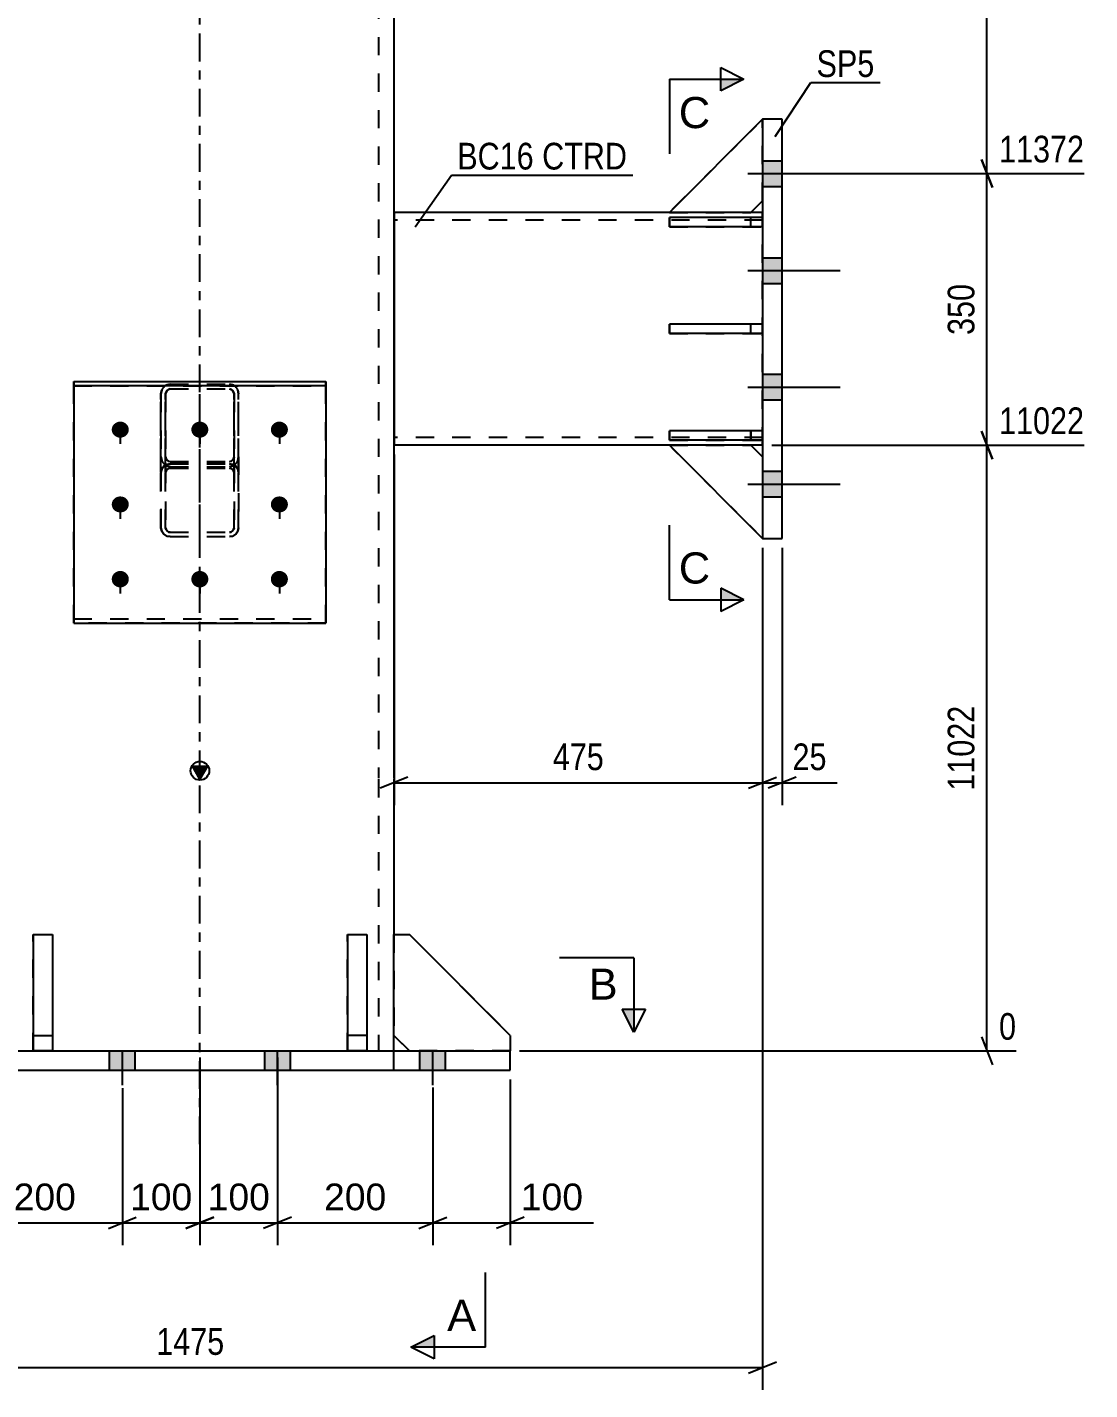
# Model space of a CAD drawing. Header units: millimetres. Extents: x -130 to 464, y -182 to 238.
# Drawn here: x -18.5 to 95.5, y -36.4 to 109.9 of the extents above; entities that cross this region are included whole.
import ezdxf

# ---------------------------------------------------------------- set-up
doc = ezdxf.new("R2010")
doc.units = ezdxf.units.MM
doc.linetypes.add('DXK_LINE_DOT2', pattern=[3.9198, 1.9599, -1.9599])
doc.linetypes.add('DXK_LINE_DOT3', pattern=[5.9187, 2.979, -0.9799, 0.9799, -0.9799])
doc.styles.add('Arial', font='ARIAL.TTF', dxfattribs={"height": 0.2})
doc.styles.add('Arial Narrow', font='ARIALN.TTF', dxfattribs={"height": 0.2})

# ---------------------------------------------------------------- blocks, each defined once
blk = doc.blocks.new('Bolt-284928763-1232 - 1225')
at = {"linetype": 'Continuous'}
for points in [[(60.42, 95.55), (60.42, 92.8), (62.51, 92.8), (62.51, 95.55)], [(60.42, 95.55), (60.42, 92.8), (62.51, 92.8), (62.51, 95.55)], [(60.42, 95.55), (60.42, 92.8), (62.51, 92.8), (62.51, 95.55)], [(60.42, 85.13), (60.42, 82.38), (62.51, 82.38), (62.51, 85.13)], [(60.42, 85.13), (60.42, 82.38), (62.51, 82.38), (62.51, 85.13)], [(60.42, 72.63), (60.42, 69.88), (62.51, 69.88), (62.51, 72.63)], [(60.42, 72.63), (60.42, 69.88), (62.51, 69.88), (62.51, 72.63)], [(60.42, 62.22), (60.42, 59.47), (62.51, 59.47), (62.51, 62.22)], [(60.42, 62.22), (60.42, 59.47), (62.51, 59.47), (62.51, 62.22)], [(60.42, 62.22), (60.42, 59.47), (62.51, 59.47), (62.51, 62.22)]]:
    blk.add_hatch(color=1, dxfattribs=at).paths.add_polyline_path(points)
at = {"color": 1, "linetype": 'Continuous'}
for p, q in [((60.42, 95.55), (62.51, 95.55)), ((60.42, 95.55), (62.51, 95.55)), ((60.42, 95.55), (62.51, 95.55)), ((58.84, 94.17), (68.76, 94.17)), ((58.84, 94.17), (68.76, 94.17)), ((58.84, 94.17), (68.76, 94.17)), ((60.42, 92.8), (62.51, 92.8)), ((60.42, 92.8), (62.51, 92.8)), ((60.42, 92.8), (62.51, 92.8)), ((60.42, 85.13), (62.51, 85.13)), ((60.42, 85.13), (62.51, 85.13)), ((58.84, 83.76), (68.76, 83.76)), ((58.84, 83.76), (68.76, 83.76)), ((60.42, 82.38), (62.51, 82.38)), ((60.42, 82.38), (62.51, 82.38)), ((60.42, 72.63), (62.51, 72.63)), ((60.42, 72.63), (62.51, 72.63)), ((58.84, 71.26), (68.76, 71.26)), ((58.84, 71.26), (68.76, 71.26)), ((60.42, 69.88), (62.51, 69.88)), ((60.42, 69.88), (62.51, 69.88)), ((60.42, 62.22), (62.51, 62.22)), ((60.42, 62.22), (62.51, 62.22)), ((60.42, 62.22), (62.51, 62.22)), ((58.84, 60.84), (68.76, 60.84)), ((58.84, 60.84), (68.76, 60.84)), ((58.84, 60.84), (68.76, 60.84)), ((60.42, 59.47), (62.51, 59.47)), ((60.42, 59.47), (62.51, 59.47)), ((60.42, 59.47), (62.51, 59.47))]:
    blk.add_line(p, q, dxfattribs=at)
blk = doc.blocks.new('Part-284928763-1249 - 1225')
at = {"color": 2, "linetype": 'Continuous'}
for p, q in [((-33.33, 0), (33.33, 0)), ((-33.33, 0), (-33.33, -2.08)), ((-20.83, -2.08), (-20.83, 0)), ((20.83, -2.08), (20.83, 0)), ((33.33, -2.08), (33.33, 0)), ((-33.33, -2.08), (33.33, -2.08))]:
    blk.add_line(p, q, dxfattribs=at)
blk = doc.blocks.new('Part-284928763-1306 - 1225')
at = {"color": 7, "linetype": 'DXK_LINE_DOT2'}
for p, q in [((-4.1, 70.92), (-4.18, 70.52)), ((-4.18, 62.09), (-4.18, 70.52)), ((-4.18, 70.52), (-4.18, 63.78)), ((-3.68, 70.52), (-3.64, 70.72)), ((-3.68, 62.09), (-3.68, 70.52)), ((-3.68, 63.78), (-3.68, 70.52)), ((-3.64, 70.72), (-3.53, 70.89)), ((-3.18, 71.58), (-3.56, 71.5)), ((-3.53, 70.89), (-3.37, 71.01)), ((-3.37, 71.01), (-3.18, 71.05)), ((-3.18, 71.58), (3.16, 71.58)), ((-3.18, 71.05), (3.16, 71.05)), ((3.54, 71.5), (3.16, 71.58)), ((3.16, 71.05), (3.35, 71.01)), ((3.35, 71.01), (3.51, 70.89)), ((3.51, 70.89), (3.62, 70.72)), ((3.62, 70.72), (3.66, 70.52)), ((3.66, 62.09), (3.66, 70.52)), ((3.66, 63.78), (3.66, 70.52)), ((4.16, 70.52), (4.08, 70.92)), ((4.16, 62.09), (4.16, 70.52)), ((4.16, 63.78), (4.16, 70.52)), ((-4.18, 56.14), (-4.18, 63.78)), ((-4.18, 63.78), (-4.1, 63.37)), ((-3.88, 62.75), (-3.56, 62.96)), ((-3.68, 56.14), (-3.68, 63.78)), ((-3.64, 63.57), (-3.68, 63.78)), ((-3.53, 63.4), (-3.64, 63.57)), ((-3.56, 62.96), (-3.18, 63.03)), ((-3.37, 63.28), (-3.53, 63.4)), ((-3.18, 63.24), (-3.37, 63.28)), ((-3.18, 63.24), (3.16, 63.24)), ((-3.18, 63.03), (3.16, 63.03)), ((3.35, 63.28), (3.16, 63.24)), ((3.16, 63.03), (3.54, 62.96)), ((3.51, 63.4), (3.35, 63.28)), ((3.62, 63.57), (3.51, 63.4)), ((3.54, 62.96), (3.86, 62.75)), ((3.66, 63.78), (3.62, 63.57)), ((3.66, 56.14), (3.66, 63.78)), ((4.08, 63.37), (4.16, 63.78)), ((4.16, 56.14), (4.16, 63.78)), ((-4.18, 62.09), (-4.1, 62.45)), ((-4.18, 56.14), (-4.18, 62.09)), ((-4.1, 62.45), (-3.88, 62.75)), ((-3.64, 62.27), (-3.68, 62.09)), ((-3.68, 56.14), (-3.68, 62.09)), ((-3.53, 62.42), (-3.64, 62.27)), ((-3.56, 62.79), (-3.18, 62.71)), ((-3.37, 62.52), (-3.53, 62.42)), ((-3.18, 62.56), (-3.37, 62.52)), ((-3.18, 62.71), (3.16, 62.71)), ((-3.18, 62.56), (3.16, 62.56)), ((3.16, 62.71), (3.54, 62.79)), ((3.35, 62.52), (3.16, 62.56)), ((3.51, 62.42), (3.35, 62.52)), ((3.62, 62.27), (3.51, 62.42)), ((3.66, 62.09), (3.62, 62.27)), ((3.66, 56.14), (3.66, 62.09)), ((3.86, 62.75), (4.08, 62.45)), ((4.08, 62.45), (4.16, 62.09)), ((4.16, 56.14), (4.16, 62.09)), ((-4.1, 55.78), (-4.18, 56.14)), ((-3.88, 55.47), (-4.1, 55.78)), ((-3.68, 56.14), (-3.64, 55.96)), ((-3.64, 55.96), (-3.53, 55.81)), ((-3.53, 55.81), (-3.37, 55.7)), ((-3.37, 55.7), (-3.18, 55.67)), ((-3.18, 55.67), (3.16, 55.67)), ((3.16, 55.67), (3.35, 55.7)), ((3.35, 55.7), (3.51, 55.81)), ((3.51, 55.81), (3.62, 55.96)), ((3.62, 55.96), (3.66, 56.14)), ((4.08, 55.78), (3.86, 55.47)), ((4.16, 56.14), (4.08, 55.78)), ((-3.56, 55.27), (-3.88, 55.47)), ((-3.18, 55.2), (-3.56, 55.27)), ((-3.18, 55.2), (3.16, 55.2)), ((3.54, 55.27), (3.16, 55.2)), ((3.86, 55.47), (3.54, 55.27))]:
    blk.add_line(p, q, dxfattribs=at)
at = {"color": 7, "linetype": 'DXK_LINE_DOT3'}
blk.add_line((-0.01, 55.69), (-0.01, 70.57), dxfattribs=at)
at = {"color": 7, "linetype": 'DXK_LINE_DOT2'}
for centre, start, end in [((-3.13, 70.56), 114.3199, 159.2417), ((3.11, 70.56), 20.7583, 65.68), ((-3.13, 63.74), 200.7583, 245.68), ((3.11, 63.74), 294.3199, 339.2417)]:
    blk.add_arc(centre, 1.03, start, end, dxfattribs=at)
blk = doc.blocks.new('Part-284928763-1233 - 1225')
at = {"linetype": 'Continuous'}
blk.add_hatch(color=2, dxfattribs=at).paths.add_polyline_path([(0, 29.17), (-0.8, 30.57), (0.8, 30.57)])
at = {"color": 7, "linetype": 'DXK_LINE_DOT3'}
for p, q in [((0, 29.27), (0, 116.67)), ((0, -10), (0, 29.17))]:
    blk.add_line(p, q, dxfattribs=at)
at = {"color": 7, "linetype": 'DXK_LINE_DOT2'}
for p, q in [((19.17, 116.67), (19.17, 29.27)), ((19.17, 29.17), (19.17, 0)), ((20.83, 12.5), (20.83, 1.67)), ((-20.83, 0), (20.83, 0))]:
    blk.add_line(p, q, dxfattribs=at)
at = {"color": 2, "linetype": 'Continuous'}
for p, q in [((20.83, 116.67), (20.83, 29.27)), ((0, 29.17), (-0.8, 30.57)), ((-0.8, 30.57), (0.8, 30.57)), ((0.8, 30.57), (0, 29.17)), ((20.83, 29.17), (20.83, 12.5)), ((20.83, 0), (20.83, 1.67))]:
    blk.add_line(p, q, dxfattribs=at)
blk.add_circle((0, 30.07), 1, dxfattribs=at)
blk = doc.blocks.new('Part-284928763-1251 - 1225')
at = {"color": 2, "linetype": 'Continuous'}
for p, q in [((-17.92, 12.5), (-17.92, 0)), ((-17.92, 12.5), (-15.83, 12.5)), ((-15.83, 12.5), (-15.83, 0)), ((-17.92, 1.67), (-15.83, 1.67)), ((-17.92, 0), (-15.83, 0))]:
    blk.add_line(p, q, dxfattribs=at)
blk = doc.blocks.new('Part-284928763-1253 - 1225')
at = {"color": 7, "linetype": 'DXK_LINE_DOT2'}
for p, q in [((-17.92, 0), (-17.92, 12.5)), ((-17.92, 12.5), (-15.83, 12.5)), ((-15.83, 12.5), (-15.83, 0)), ((-17.92, 1.67), (-15.83, 1.67)), ((-15.83, 0), (-17.92, 0))]:
    blk.add_line(p, q, dxfattribs=at)
blk = doc.blocks.new('Part-284928763-1254 - 1225')
at = {"color": 2, "linetype": 'Continuous'}
for p, q in [((20.83, 1.67), (20.83, 12.5)), ((20.83, 12.5), (22.5, 12.5)), ((33.33, 1.67), (22.5, 12.5)), ((22.5, 0), (20.83, 1.67)), ((33.33, 1.67), (33.33, 0))]:
    blk.add_line(p, q, dxfattribs=at)
at = {"color": 7, "linetype": 'DXK_LINE_DOT2'}
blk.add_line((33.33, 0), (22.5, 0), dxfattribs=at)
blk = doc.blocks.new('Part-284928763-1255 - 1225')
at = {"color": 2, "linetype": 'Continuous'}
for p, q in [((15.83, 12.5), (15.83, 0)), ((15.83, 12.5), (17.92, 12.5)), ((17.92, 12.5), (17.92, 0)), ((17.92, 1.67), (15.83, 1.67)), ((15.83, 0), (17.92, 0))]:
    blk.add_line(p, q, dxfattribs=at)
blk = doc.blocks.new('Part-284928763-1335 - 1225')
at = {"color": 2, "linetype": 'Continuous'}
for p, q in [((50.42, 65.01), (60.42, 55.01)), ((59.17, 65.01), (50.42, 65.01)), ((59.17, 65.01), (60.42, 63.76))]:
    blk.add_line(p, q, dxfattribs=at)
at = {"color": 7, "linetype": 'DXK_LINE_DOT2'}
for p, q in [((60.42, 63.76), (60.42, 55.01)), ((60.42, 63.76), (60.42, 63.76)), ((60.42, 55.01), (60.42, 55.01))]:
    blk.add_line(p, q, dxfattribs=at)
blk = doc.blocks.new('Part-284928763-1382 - 1225')
at = {"color": 2, "linetype": 'Continuous'}
for p, q in [((60.42, 100.01), (60.42, 55.01)), ((62.51, 100.01), (60.42, 100.01)), ((62.51, 55.01), (62.51, 100.01)), ((60.42, 55.01), (62.51, 55.01))]:
    blk.add_line(p, q, dxfattribs=at)
blk = doc.blocks.new('Part-284928763-1333 - 1225')
at = {"color": 2, "linetype": 'Continuous'}
for p, q in [((60.42, 100.01), (50.42, 90.01)), ((60.42, 91.26), (59.17, 90.01)), ((59.17, 90.01), (50.42, 90.01))]:
    blk.add_line(p, q, dxfattribs=at)
at = {"color": 7, "linetype": 'DXK_LINE_DOT2'}
for p, q in [((60.42, 91.26), (60.42, 100.01)), ((60.42, 100.01), (60.42, 100.01)), ((60.42, 100.01), (60.42, 100.01)), ((60.42, 91.26), (60.42, 91.26)), ((60.42, 91.26), (60.42, 91.26))]:
    blk.add_line(p, q, dxfattribs=at)
blk = doc.blocks.new('Part-284928763-1337 - 1225')
at = {"color": 7, "linetype": 'DXK_LINE_DOT2'}
for p, q in [((60.42, 78.01), (50.42, 78.01)), ((50.42, 78.01), (50.42, 77.01)), ((59.17, 77.01), (59.17, 78.01)), ((60.42, 77.01), (60.42, 78.01)), ((50.42, 77.01), (60.42, 77.01))]:
    blk.add_line(p, q, dxfattribs=at)
blk = doc.blocks.new('Part-284928763-1268 - 1225')
at = {"color": 7, "linetype": 'DXK_LINE_DOT2'}
for p, q in [((-13.55, 45.93), (-13.55, 71.84)), ((-13.55, 71.84), (13.53, 71.84)), ((13.53, 45.93), (13.53, 71.84)), ((-13.55, 71.38), (13.53, 71.38)), ((-13.55, 46.39), (13.53, 46.39)), ((-13.55, 45.93), (-13.55, 46.39)), ((13.53, 45.93), (-13.55, 45.93)), ((13.53, 46.39), (13.53, 45.93))]:
    blk.add_line(p, q, dxfattribs=at)
blk = doc.blocks.new('Bolt-284928763-1293 - 1225')
at = {"color": 1, "linetype": 'DXK_LINE_DOT2'}
for p, q in [((-8.55, 67.51), (-8.55, 65.15)), ((-0.01, 67.51), (-0.01, 65.15)), ((8.53, 67.51), (8.53, 65.15)), ((-8.55, 59.48), (-8.55, 57.12)), ((8.53, 59.48), (8.53, 57.12)), ((-8.55, 51.46), (-8.55, 49.09)), ((-0.01, 51.46), (-0.01, 49.09)), ((8.53, 51.46), (8.53, 49.09))]:
    blk.add_line(p, q, dxfattribs=at)
blk = doc.blocks.new('Bolt-284928763-1294 - 1225')
at = {"linetype": 'Continuous'}
for points in [[(-23.63, 0), (-26.38, 0), (-26.38, -2.08), (-23.63, -2.08)], [(-23.63, 0), (-26.38, 0), (-26.38, -2.08), (-23.63, -2.08)], [(-6.96, 0), (-9.71, 0), (-9.71, -2.08), (-6.96, -2.08)], [(-6.96, 0), (-9.71, 0), (-9.71, -2.08), (-6.96, -2.08)], [(9.71, 0), (6.96, 0), (6.96, -2.08), (9.71, -2.08)], [(9.71, 0), (6.96, 0), (6.96, -2.08), (9.71, -2.08)], [(26.37, 0), (23.62, 0), (23.62, -2.08), (26.37, -2.08)], [(26.37, 0), (23.62, 0), (23.62, -2.08), (26.37, -2.08)]]:
    blk.add_hatch(color=1, dxfattribs=at).paths.add_polyline_path(points)
at = {"color": 1, "linetype": 'Continuous'}
for p, q in [((-26.38, -2.08), (-26.38, 0)), ((-26.38, -2.08), (-26.38, 0)), ((-25, -3.67), (-25, 0)), ((-25, -3.67), (-25, 0)), ((-23.63, -2.08), (-23.63, 0)), ((-23.63, -2.08), (-23.63, 0)), ((-9.71, -2.08), (-9.71, 0)), ((-9.71, -2.08), (-9.71, 0)), ((-8.33, -3.67), (-8.33, 0)), ((-8.33, -3.67), (-8.33, 0)), ((-6.96, -2.08), (-6.96, 0)), ((-6.96, -2.08), (-6.96, 0)), ((6.96, -2.08), (6.96, 0)), ((6.96, -2.08), (6.96, 0)), ((8.33, -3.67), (8.33, 0)), ((8.33, -3.67), (8.33, 0)), ((9.71, -2.08), (9.71, 0)), ((9.71, -2.08), (9.71, 0)), ((23.62, -2.08), (23.62, 0)), ((23.62, -2.08), (23.62, 0)), ((25, -3.67), (25, 0)), ((25, -3.67), (25, 0)), ((26.37, -2.08), (26.37, 0)), ((26.37, -2.08), (26.37, 0))]:
    blk.add_line(p, q, dxfattribs=at)
blk = doc.blocks.new('Part-284928763-1334 - 1225')
at = {"color": 7, "linetype": 'DXK_LINE_DOT2'}
for p, q in [((60.42, 100.01), (50.42, 90.01)), ((60.42, 91.26), (60.42, 100.01)), ((59.17, 90.01), (60.42, 91.26)), ((50.42, 90.01), (59.17, 90.01))]:
    blk.add_line(p, q, dxfattribs=at)
blk = doc.blocks.new('Part-284928763-1336 - 1225')
at = {"color": 7, "linetype": 'DXK_LINE_DOT2'}
for p, q in [((50.42, 65.01), (59.17, 65.01)), ((60.42, 55.01), (50.42, 65.01)), ((59.17, 65.01), (60.42, 63.76)), ((60.42, 63.76), (60.42, 55.01))]:
    blk.add_line(p, q, dxfattribs=at)
blk = doc.blocks.new('Part-284928763-1338 - 1225')
at = {"color": 7, "linetype": 'DXK_LINE_DOT2'}
for p, q in [((60.42, 66.55), (50.42, 66.55)), ((50.42, 66.55), (50.42, 65.55)), ((59.17, 66.55), (59.17, 65.55)), ((60.42, 65.55), (60.42, 66.55)), ((50.42, 65.55), (60.42, 65.55))]:
    blk.add_line(p, q, dxfattribs=at)
blk = doc.blocks.new('Part-284928763-1339 - 1225')
at = {"color": 7, "linetype": 'DXK_LINE_DOT2'}
for p, q in [((60.42, 89.47), (50.42, 89.47)), ((50.42, 89.47), (50.42, 88.47)), ((59.17, 88.47), (59.17, 89.47)), ((60.42, 88.47), (60.42, 89.47)), ((50.42, 88.47), (60.42, 88.47))]:
    blk.add_line(p, q, dxfattribs=at)
blk = doc.blocks.new('Part-284928763-1340 - 1225')
at = {"color": 2, "linetype": 'Continuous'}
for p, q in [((50.42, 77.01), (50.42, 78.01)), ((60.42, 78.01), (50.42, 78.01)), ((60.42, 78.01), (60.42, 77.01)), ((60.42, 77.01), (50.42, 77.01))]:
    blk.add_line(p, q, dxfattribs=at)
at = {"color": 7, "linetype": 'DXK_LINE_DOT2'}
for p, q in [((59.17, 77.01), (59.17, 78.01)), ((60.42, 78.01), (60.42, 78.01)), ((60.42, 78.01), (60.42, 78.01)), ((60.42, 77.01), (60.42, 77.01)), ((60.42, 77.01), (60.42, 77.01))]:
    blk.add_line(p, q, dxfattribs=at)
blk = doc.blocks.new('Part-284928763-1341 - 1225')
at = {"color": 2, "linetype": 'Continuous'}
for p, q in [((50.42, 65.55), (50.42, 66.55)), ((60.42, 66.55), (50.42, 66.55)), ((60.42, 66.55), (60.42, 65.55)), ((60.42, 65.55), (50.42, 65.55))]:
    blk.add_line(p, q, dxfattribs=at)
at = {"color": 7, "linetype": 'DXK_LINE_DOT2'}
for p, q in [((59.17, 65.55), (59.17, 66.55)), ((60.42, 66.55), (60.42, 66.55)), ((60.42, 66.55), (60.42, 66.55)), ((60.42, 65.55), (60.42, 65.55)), ((60.42, 65.55), (60.42, 65.55))]:
    blk.add_line(p, q, dxfattribs=at)
blk = doc.blocks.new('Part-284928763-1342 - 1225')
at = {"color": 2, "linetype": 'Continuous'}
for p, q in [((50.42, 88.47), (50.42, 89.47)), ((60.42, 89.47), (50.42, 89.47)), ((60.42, 89.47), (60.42, 88.47)), ((60.42, 88.47), (50.42, 88.47))]:
    blk.add_line(p, q, dxfattribs=at)
at = {"color": 7, "linetype": 'DXK_LINE_DOT2'}
for p, q in [((59.17, 88.47), (59.17, 89.47)), ((60.42, 89.47), (60.42, 89.47)), ((60.42, 89.47), (60.42, 89.47)), ((60.42, 88.47), (60.42, 88.47)), ((60.42, 88.47), (60.42, 88.47))]:
    blk.add_line(p, q, dxfattribs=at)
blk = doc.blocks.new('Part-284928763-1440 - 1225')
at = {"color": 7, "linetype": 'DXK_LINE_DOT2'}
for p, q in [((20.83, 1.67), (20.83, 12.5)), ((20.83, 12.5), (22.5, 12.5)), ((22.5, 12.5), (33.33, 1.67)), ((22.5, 0), (20.83, 1.67)), ((33.33, 1.67), (33.33, 0)), ((33.33, 0), (22.5, 0))]:
    blk.add_line(p, q, dxfattribs=at)
blk = doc.blocks.new('Part-284928763-1441 - 1225')
at = {"color": 7, "linetype": 'DXK_LINE_DOT2'}
for p, q in [((15.83, 0), (15.83, 12.5)), ((15.83, 12.5), (17.92, 12.5)), ((17.92, 12.5), (17.92, 0)), ((17.92, 1.67), (15.83, 1.67)), ((17.92, 0), (15.83, 0))]:
    blk.add_line(p, q, dxfattribs=at)
blk = doc.blocks.new('Part-284928763-1446 - 1225')
at = {"color": 2, "linetype": 'Continuous'}
for p, q in [((20.84, 90.01), (20.84, 65.01)), ((50.42, 90.01), (20.84, 90.01)), ((60.42, 90.01), (59.17, 90.01)), ((50.42, 65.01), (20.84, 65.01)), ((60.42, 65.01), (59.17, 65.01))]:
    blk.add_line(p, q, dxfattribs=at)
at = {"color": 7, "linetype": 'DXK_LINE_DOT2'}
for p, q in [((59.17, 90.01), (50.42, 90.01)), ((60.42, 65.01), (60.42, 90.01)), ((60.42, 89.17), (20.84, 89.17)), ((60.42, 65.84), (20.84, 65.84)), ((59.17, 65.01), (50.42, 65.01))]:
    blk.add_line(p, q, dxfattribs=at)
blk = doc.blocks.new('Part-284928763-1473 - 1225')
at = {"color": 7, "linetype": 'DXK_LINE_DOT2'}
for p, q in [((-4.18, 70.52), (-4.1, 70.93)), ((-4.18, 63.78), (-4.18, 70.52)), ((-4.18, 70.52), (-4.18, 62.09)), ((-3.64, 70.72), (-3.68, 70.52)), ((-3.68, 70.52), (-3.68, 62.89)), ((-3.68, 62.09), (-3.68, 70.52)), ((-3.53, 70.89), (-3.64, 70.72)), ((-3.56, 71.5), (-3.18, 71.58)), ((-3.37, 71.01), (-3.53, 70.89)), ((-3.18, 71.05), (-3.37, 71.01)), ((-3.18, 71.58), (3.16, 71.58)), ((-3.18, 71.05), (3.16, 71.05)), ((3.16, 71.58), (3.54, 71.5)), ((3.35, 71.01), (3.16, 71.05)), ((3.51, 70.89), (3.35, 71.01)), ((3.62, 70.72), (3.51, 70.89)), ((3.66, 70.52), (3.62, 70.72)), ((3.66, 70.52), (3.66, 62.89)), ((3.66, 62.09), (3.66, 70.52)), ((4.08, 70.93), (4.16, 70.52)), ((4.16, 63.78), (4.16, 70.52)), ((4.16, 62.09), (4.16, 70.52)), ((-4.18, 56.14), (-4.18, 63.78)), ((-4.1, 63.37), (-4.18, 63.78)), ((-3.56, 62.96), (-3.88, 62.76)), ((-3.68, 63.78), (-3.64, 63.57)), ((-3.68, 62.89), (-3.68, 56.14)), ((-3.64, 63.57), (-3.53, 63.4)), ((-3.18, 63.03), (-3.56, 62.96)), ((-3.53, 63.4), (-3.37, 63.29)), ((-3.37, 63.29), (-3.18, 63.25)), ((-3.18, 63.25), (3.16, 63.25)), ((-3.18, 63.03), (3.16, 63.03)), ((3.16, 63.25), (3.35, 63.29)), ((3.54, 62.96), (3.16, 63.03)), ((3.35, 63.29), (3.51, 63.4)), ((3.51, 63.4), (3.62, 63.57)), ((3.86, 62.76), (3.54, 62.96)), ((3.62, 63.57), (3.66, 63.78)), ((3.66, 62.89), (3.66, 56.14)), ((4.16, 63.78), (4.08, 63.37)), ((4.16, 63.78), (4.16, 56.14)), ((-4.1, 62.45), (-4.18, 62.09)), ((-4.18, 62.09), (-4.18, 56.14)), ((-3.88, 62.76), (-4.1, 62.45)), ((-3.68, 62.09), (-3.64, 62.27)), ((-3.68, 56.14), (-3.68, 62.09)), ((-3.64, 62.27), (-3.53, 62.42)), ((-3.18, 62.71), (-3.56, 62.79)), ((-3.53, 62.42), (-3.37, 62.53)), ((-3.37, 62.53), (-3.18, 62.56)), ((-3.18, 62.71), (3.16, 62.71)), ((-3.18, 62.56), (3.16, 62.56)), ((3.54, 62.79), (3.16, 62.71)), ((3.16, 62.56), (3.35, 62.53)), ((3.35, 62.53), (3.51, 62.42)), ((3.51, 62.42), (3.62, 62.27)), ((3.62, 62.27), (3.66, 62.09)), ((3.66, 56.14), (3.66, 62.09)), ((4.08, 62.45), (3.86, 62.76)), ((4.16, 62.09), (4.08, 62.45)), ((4.16, 56.14), (4.16, 62.09)), ((-4.18, 56.14), (-4.1, 55.78)), ((-4.1, 55.78), (-3.88, 55.48)), ((-3.64, 55.96), (-3.68, 56.14)), ((-3.53, 55.81), (-3.64, 55.96)), ((-3.37, 55.71), (-3.53, 55.81)), ((-3.18, 55.67), (-3.37, 55.71)), ((-3.18, 55.67), (3.16, 55.67)), ((3.35, 55.71), (3.16, 55.67)), ((3.51, 55.81), (3.35, 55.71)), ((3.62, 55.96), (3.51, 55.81)), ((3.66, 56.14), (3.62, 55.96)), ((3.86, 55.48), (4.08, 55.78)), ((4.08, 55.78), (4.16, 56.14)), ((-3.88, 55.48), (-3.56, 55.27)), ((-3.56, 55.27), (-3.18, 55.2)), ((-3.18, 55.2), (3.16, 55.2)), ((3.16, 55.2), (3.54, 55.27)), ((3.54, 55.27), (3.86, 55.48))]:
    blk.add_line(p, q, dxfattribs=at)
for centre, start, end in [((-3.13, 70.56), 114.32, 159.2417), ((3.11, 70.56), 20.7583, 65.6801), ((-3.13, 63.74), 200.7583, 245.6801), ((3.11, 63.74), 294.32, 339.2417)]:
    blk.add_arc(centre, 1.03, start, end, dxfattribs=at)
blk = doc.blocks.new('Part-284928763-1475 - 1225')
at = {"color": 2, "linetype": 'Continuous'}
for p, q in [((-13.55, 71.84), (13.53, 71.84)), ((-13.55, 71.38), (-13.55, 71.84)), ((13.53, 71.84), (13.53, 71.38)), ((13.53, 71.38), (-13.55, 71.38)), ((-13.55, 71.38), (-13.55, 45.93)), ((13.53, 71.38), (13.53, 45.93)), ((-13.55, 45.93), (13.53, 45.93))]:
    blk.add_line(p, q, dxfattribs=at)
at = {"color": 7, "linetype": 'DXK_LINE_DOT2'}
for p, q in [((-13.55, 71.84), (-13.55, 71.38)), ((13.53, 71.38), (13.53, 71.84)), ((-13.55, 46.39), (13.53, 46.39))]:
    blk.add_line(p, q, dxfattribs=at)
blk = doc.blocks.new('Bolt-284928763-1476 - 1225')
at = {"linetype": 'Continuous'}
for points in [[(-8.55, 67.55), (-8.36, 67.53), (-8.18, 67.47), (-8.01, 67.38), (-7.87, 67.26), (-7.76, 67.12), (-7.68, 66.95), (-7.64, 66.78), (-7.64, 66.6), (-7.68, 66.42), (-7.76, 66.26), (-7.87, 66.11), (-8.01, 65.99), (-8.18, 65.9), (-8.36, 65.84), (-8.55, 65.83), (-8.74, 65.84), (-8.92, 65.9), (-9.09, 65.99), (-9.23, 66.11), (-9.35, 66.26), (-9.42, 66.42), (-9.46, 66.6), (-9.46, 66.78), (-9.42, 66.95), (-9.35, 67.12), (-9.23, 67.26), (-9.09, 67.38), (-8.92, 67.47), (-8.74, 67.53)], [(-0.01, 67.55), (0.18, 67.53), (0.36, 67.47), (0.53, 67.38), (0.67, 67.26), (0.78, 67.12), (0.86, 66.95), (0.9, 66.78), (0.9, 66.6), (0.86, 66.42), (0.78, 66.26), (0.67, 66.11), (0.53, 65.99), (0.36, 65.9), (0.18, 65.84), (-0.01, 65.83), (-0.2, 65.84), (-0.38, 65.9), (-0.55, 65.99), (-0.69, 66.11), (-0.8, 66.26), (-0.88, 66.42), (-0.92, 66.6), (-0.92, 66.78), (-0.88, 66.95), (-0.8, 67.12), (-0.69, 67.26), (-0.55, 67.38), (-0.38, 67.47), (-0.2, 67.53)], [(8.53, 67.55), (8.72, 67.53), (8.9, 67.47), (9.07, 67.38), (9.21, 67.26), (9.33, 67.12), (9.4, 66.95), (9.44, 66.78), (9.44, 66.6), (9.4, 66.42), (9.33, 66.26), (9.21, 66.11), (9.07, 65.99), (8.9, 65.9), (8.72, 65.84), (8.53, 65.83), (8.34, 65.84), (8.16, 65.9), (7.99, 65.99), (7.85, 66.11), (7.74, 66.26), (7.66, 66.42), (7.62, 66.6), (7.62, 66.78), (7.66, 66.95), (7.74, 67.12), (7.85, 67.26), (7.99, 67.38), (8.16, 67.47), (8.34, 67.53)], [(-8.55, 59.52), (-8.36, 59.5), (-8.18, 59.45), (-8.01, 59.36), (-7.87, 59.24), (-7.76, 59.09), (-7.68, 58.93), (-7.64, 58.75), (-7.64, 58.57), (-7.68, 58.39), (-7.76, 58.23), (-7.87, 58.08), (-8.01, 57.96), (-8.18, 57.87), (-8.36, 57.82), (-8.55, 57.8), (-8.74, 57.82), (-8.92, 57.87), (-9.09, 57.96), (-9.23, 58.08), (-9.35, 58.23), (-9.42, 58.39), (-9.46, 58.57), (-9.46, 58.75), (-9.42, 58.93), (-9.35, 59.09), (-9.23, 59.24), (-9.09, 59.36), (-8.92, 59.45), (-8.74, 59.5)], [(8.53, 59.52), (8.72, 59.5), (8.9, 59.45), (9.07, 59.36), (9.21, 59.24), (9.33, 59.09), (9.4, 58.93), (9.44, 58.75), (9.44, 58.57), (9.4, 58.39), (9.33, 58.23), (9.21, 58.08), (9.07, 57.96), (8.9, 57.87), (8.72, 57.82), (8.53, 57.8), (8.34, 57.82), (8.16, 57.87), (7.99, 57.96), (7.85, 58.08), (7.74, 58.23), (7.66, 58.39), (7.62, 58.57), (7.62, 58.75), (7.66, 58.93), (7.74, 59.09), (7.85, 59.24), (7.99, 59.36), (8.16, 59.45), (8.34, 59.5)], [(-8.55, 51.52), (-8.36, 51.5), (-8.18, 51.44), (-8.01, 51.35), (-7.87, 51.23), (-7.76, 51.08), (-7.68, 50.91), (-7.64, 50.73), (-7.64, 50.54), (-7.68, 50.36), (-7.76, 50.19), (-7.87, 50.04), (-8.01, 49.92), (-8.18, 49.83), (-8.36, 49.77), (-8.55, 49.75), (-8.74, 49.77), (-8.92, 49.83), (-9.09, 49.92), (-9.23, 50.04), (-9.35, 50.19), (-9.42, 50.36), (-9.46, 50.54), (-9.46, 50.73), (-9.42, 50.91), (-9.35, 51.08), (-9.23, 51.23), (-9.09, 51.35), (-8.92, 51.44), (-8.74, 51.5)], [(-0.01, 51.52), (0.18, 51.5), (0.36, 51.44), (0.53, 51.35), (0.67, 51.23), (0.78, 51.08), (0.86, 50.91), (0.9, 50.73), (0.9, 50.54), (0.86, 50.36), (0.78, 50.19), (0.67, 50.04), (0.53, 49.92), (0.36, 49.83), (0.18, 49.77), (-0.01, 49.75), (-0.2, 49.77), (-0.38, 49.83), (-0.55, 49.92), (-0.69, 50.04), (-0.8, 50.19), (-0.88, 50.36), (-0.92, 50.54), (-0.92, 50.73), (-0.88, 50.91), (-0.8, 51.08), (-0.69, 51.23), (-0.55, 51.35), (-0.38, 51.44), (-0.2, 51.5)], [(8.53, 51.52), (8.72, 51.5), (8.9, 51.44), (9.07, 51.35), (9.21, 51.23), (9.33, 51.08), (9.4, 50.91), (9.44, 50.73), (9.44, 50.54), (9.4, 50.36), (9.33, 50.19), (9.21, 50.04), (9.07, 49.92), (8.9, 49.83), (8.72, 49.77), (8.53, 49.75), (8.34, 49.77), (8.16, 49.83), (7.99, 49.92), (7.85, 50.04), (7.74, 50.19), (7.66, 50.36), (7.62, 50.54), (7.62, 50.73), (7.66, 50.91), (7.74, 51.08), (7.85, 51.23), (7.99, 51.35), (8.16, 51.44), (8.34, 51.5)]]:
    blk.add_hatch(color=1, dxfattribs=at).paths.add_polyline_path(points)
at = {"color": 1, "linetype": 'Continuous'}
for p, q in [((-8.55, 67.51), (-8.55, 65.15)), ((-0.01, 67.51), (-0.01, 65.15)), ((8.53, 67.51), (8.53, 65.15)), ((-8.55, 59.49), (-8.55, 57.12)), ((8.53, 59.49), (8.53, 57.12)), ((-8.55, 51.46), (-8.55, 49.09)), ((-0.01, 51.46), (-0.01, 49.09)), ((8.53, 51.46), (8.53, 49.09))]:
    blk.add_line(p, q, dxfattribs=at)
blk = doc.blocks.new('StraightDimension-284928763-1617 - 1225')
at = {"color": 7, "linetype": 'Continuous'}
for p, q in [((85.11, 63.51), (83.91, 66.51)), ((61.42, 65.01), (94.95, 65.01)), ((84.51, 0), (84.51, 65.01)), ((83.91, 1.5), (85.11, -1.5)), ((34.33, 0), (87.63, 0))]:
    blk.add_line(p, q, dxfattribs=at)
at = {"color": 0}
blk.add_wipeout([(83.76, 37.67), (79.56, 37.67), (79.56, 27.33), (83.76, 27.33)], dxfattribs=at)
at = {"color": 3, "style": 'Arial Narrow'}
blk.add_text('11022', height=2.863, rotation=90.0002, dxfattribs=at).set_placement((83.16, 27.93))
at = {"color": 0, "linetype": 'Continuous'}
for points in [[(95.55, 65.61), (95.55, 69.81), (85.21, 69.81), (85.21, 65.61)], [(88.23, 0.6), (88.23, 4.8), (85.21, 4.8), (85.21, 0.6)]]:
    blk.add_wipeout(points, dxfattribs=at)
at = {"color": 3, "linetype": 'Continuous', "style": 'Arial Narrow'}
for s, height, p in [('11022', 2.863, (85.81, 66.21)), ('0', 2.86, (85.81, 1.2))]:
    blk.add_text(s, height=height, dxfattribs=at).set_placement(p)
blk = doc.blocks.new('StraightDimension-284928763-1483 - 1225')
at = {"color": 7, "linetype": 'Continuous'}
for p, q in [((25, -3.93), (25, -20.85)), ((33.33, -3.08), (33.33, -20.85)), ((23.5, -19.05), (26.5, -17.85)), ((25, -18.45), (33.33, -18.45)), ((34.83, -17.85), (31.83, -19.05)), ((33.33, -18.45), (42.25, -18.45)), ((33.33, -18.45), (42.25, -18.45))]:
    blk.add_line(p, q, dxfattribs=at)
at = {"color": 0}
blk.add_wipeout([(41.73, -17.7), (41.73, -13.5), (33.86, -13.5), (33.86, -17.7)], dxfattribs=at)
at = {"color": 3, "style": 'Arial'}
blk.add_text('100', height=2.865, dxfattribs=at).set_placement((34.46, -17.1))
blk = doc.blocks.new('StraightDimension-284928763-1502 - 1225')
at = {"color": 7, "linetype": 'Continuous'}
for p, q in [((8.33, -0.69), (8.33, -20.85)), ((25, -3.93), (25, -20.85)), ((9.83, -17.85), (6.83, -19.05)), ((8.33, -18.45), (25, -18.45)), ((23.5, -19.05), (26.5, -17.85))]:
    blk.add_line(p, q, dxfattribs=at)
at = {"color": 0}
blk.add_wipeout([(20.6, -17.7), (20.6, -13.5), (12.73, -13.5), (12.73, -17.7)], dxfattribs=at)
at = {"color": 3, "style": 'Arial'}
blk.add_text('200', height=2.865, dxfattribs=at).set_placement((13.33, -17.1))
blk = doc.blocks.new('StraightDimension-284928763-1509 - 1225')
at = {"color": 7, "linetype": 'Continuous'}
for p, q in [((0, -0.69), (0, -20.85)), ((8.33, -0.69), (8.33, -20.85)), ((-1.5, -19.05), (1.5, -17.85)), ((0, -18.45), (8.33, -18.45)), ((9.83, -17.85), (6.83, -19.05))]:
    blk.add_line(p, q, dxfattribs=at)
at = {"color": 0}
blk.add_wipeout([(8.1, -17.7), (8.1, -13.5), (0.23, -13.5), (0.23, -17.7)], dxfattribs=at)
at = {"color": 3, "style": 'Arial'}
blk.add_text('100', height=2.865, dxfattribs=at).set_placement((0.83, -17.1))
blk = doc.blocks.new('StraightDimension-284928763-1527 - 1225')
at = {"color": 7, "linetype": 'Continuous'}
for p, q in [((0, -0.69), (0, -20.85)), ((-8.33, -4.01), (-8.33, -20.85)), ((-9.83, -19.05), (-6.83, -17.85)), ((-8.33, -18.45), (0, -18.45)), ((1.5, -17.85), (-1.5, -19.05))]:
    blk.add_line(p, q, dxfattribs=at)
at = {"color": 0}
blk.add_wipeout([(-0.23, -17.7), (-0.23, -13.5), (-8.1, -13.5), (-8.1, -17.7)], dxfattribs=at)
at = {"color": 3, "style": 'Arial'}
blk.add_text('100', height=2.865, dxfattribs=at).set_placement((-7.5, -17.1))
blk = doc.blocks.new('StraightDimension-284928763-1543 - 1225')
at = {"color": 7, "linetype": 'Continuous'}
for p, q in [((-25, -4.01), (-25, -20.85)), ((-8.33, -4.01), (-8.33, -20.85)), ((-23.5, -17.85), (-26.5, -19.05)), ((-25, -18.45), (-8.33, -18.45)), ((-9.83, -19.05), (-6.83, -17.85))]:
    blk.add_line(p, q, dxfattribs=at)
at = {"color": 0}
blk.add_wipeout([(-12.73, -17.7), (-12.73, -13.5), (-20.6, -13.5), (-20.6, -17.7)], dxfattribs=at)
at = {"color": 3, "style": 'Arial'}
blk.add_text('200', height=2.865, dxfattribs=at).set_placement((-20, -17.1))
blk = doc.blocks.new('StraightDimension-284928763-1602 - 1225')
at = {"color": 7, "linetype": 'Continuous'}
for p, q in [((85.11, 137.5), (83.91, 140.5)), ((61.42, 139), (94.95, 139)), ((84.51, 94.17), (84.51, 139)), ((83.91, 95.67), (85.11, 92.67)), ((63.51, 94.17), (94.95, 94.17))]:
    blk.add_line(p, q, dxfattribs=at)
at = {"color": 0}
blk.add_wipeout([(83.76, 120.84), (79.56, 120.84), (79.56, 112.33), (83.76, 112.33)], dxfattribs=at)
at = {"color": 3, "style": 'Arial Narrow'}
blk.add_text('2840', height=2.863, rotation=90.0002, dxfattribs=at).set_placement((83.16, 112.93))
at = {"color": 0, "linetype": 'Continuous'}
blk.add_wipeout([(95.55, 139.6), (95.55, 143.8), (85.21, 143.8), (85.21, 139.6)], dxfattribs=at)
at = {"color": 3, "linetype": 'Continuous', "style": 'Arial Narrow'}
blk.add_text('14212', height=2.863, dxfattribs=at).set_placement((85.81, 140.2))
blk = doc.blocks.new('StraightDimension-284928763-1609 - 1225')
at = {"color": 7, "linetype": 'Continuous'}
for p, q in [((85.11, 92.67), (83.91, 95.67)), ((63.51, 94.17), (94.95, 94.17)), ((84.51, 65.01), (84.51, 94.17)), ((83.91, 66.51), (85.11, 63.51)), ((61.42, 65.01), (94.95, 65.01))]:
    blk.add_line(p, q, dxfattribs=at)
at = {"color": 0}
blk.add_wipeout([(83.76, 82.93), (79.56, 82.93), (79.56, 76.25), (83.76, 76.25)], dxfattribs=at)
at = {"color": 3, "style": 'Arial Narrow'}
blk.add_text('350', height=2.863, rotation=90.0002, dxfattribs=at).set_placement((83.16, 76.85))
at = {"color": 0, "linetype": 'Continuous'}
blk.add_wipeout([(95.55, 94.77), (95.55, 98.97), (85.21, 98.97), (85.21, 94.77)], dxfattribs=at)
at = {"color": 3, "linetype": 'Continuous', "style": 'Arial Narrow'}
blk.add_text('11372', height=2.863, dxfattribs=at).set_placement((85.81, 95.37))
blk = doc.blocks.new('StraightDimension-284928763-1761 - 1225')
at = {"color": 7, "linetype": 'Continuous'}
for p, q in [((20.84, 64.01), (20.84, 26.39)), ((60.42, 54.01), (60.42, 26.39)), ((22.34, 29.39), (19.34, 28.19)), ((58.92, 28.19), (61.92, 29.39)), ((20.84, 28.79), (60.42, 28.79))]:
    blk.add_line(p, q, dxfattribs=at)
at = {"color": 0}
blk.add_wipeout([(43.97, 29.54), (43.97, 33.74), (37.29, 33.74), (37.29, 29.54)], dxfattribs=at)
at = {"color": 3, "style": 'Arial Narrow'}
blk.add_text('475', height=2.863, dxfattribs=at).set_placement((37.89, 30.14))
blk = doc.blocks.new('StraightDimension-284928763-1777 - 1225')
at = {"color": 7, "linetype": 'Continuous'}
for p, q in [((60.42, 54.01), (60.42, 26.39)), ((62.51, 54.01), (62.51, 26.39)), ((58.92, 28.19), (61.92, 29.39)), ((64.01, 29.39), (61.01, 28.19)), ((60.42, 28.79), (62.51, 28.79)), ((62.51, 28.79), (68.41, 28.79)), ((62.51, 28.79), (68.41, 28.79))]:
    blk.add_line(p, q, dxfattribs=at)
at = {"color": 0}
blk.add_wipeout([(67.89, 29.54), (67.89, 33.74), (63.03, 33.74), (63.03, 29.54)], dxfattribs=at)
at = {"color": 3, "style": 'Arial Narrow'}
blk.add_text('25', height=2.863, dxfattribs=at).set_placement((63.63, 30.14))
blk = doc.blocks.new('StraightDimension-284928763-1879 - 1225')
at = {"color": 7, "linetype": 'Continuous'}
for p, q in [((-62.5, 54.01), (-62.5, -36.37)), ((60.42, 54.01), (60.42, -36.37)), ((-61, -33.37), (-64, -34.57)), ((58.92, -34.57), (61.92, -33.37)), ((-62.5, -33.97), (60.42, -33.97))]:
    blk.add_line(p, q, dxfattribs=at)
at = {"color": 0}
blk.add_wipeout([(3.22, -33.22), (3.22, -29.02), (-5.29, -29.02), (-5.29, -33.22)], dxfattribs=at)
at = {"color": 3, "style": 'Arial Narrow'}
blk.add_text('1475', height=2.863, dxfattribs=at).set_placement((-4.69, -32.62))
blk = doc.blocks.new('Mark-284928763-1378 - 1225')
at = {"color": 0}
blk.add_wipeout([(72.43, 104.54), (72.43, 107.54), (66.21, 107.54), (66.21, 104.54)], dxfattribs=at)
blk.add_wipeout([(72.43, 104.54), (72.43, 107.54), (66.21, 107.54), (66.21, 104.54)], dxfattribs=at)
at = {"color": 30, "linetype": 'Continuous'}
for p, q in [((61.76, 98.16), (65.61, 103.94)), ((65.61, 103.94), (73.03, 103.94))]:
    blk.add_line(p, q, dxfattribs=at)
at = {"color": 3, "style": 'Arial Narrow'}
blk.add_text('SP5', height=2.863, dxfattribs=at).set_placement((66.21, 104.54))
blk = doc.blocks.new('Mark-284928763-1442 - 1225')
at = {"color": 0}
for points in [[(35.85, 94.61), (35.85, 97.61), (27.63, 97.61), (27.63, 94.61)], [(45.87, 94.61), (45.87, 97.61), (36.75, 97.61), (36.75, 94.61)]]:
    blk.add_wipeout(points, dxfattribs=at)
for points in [[(35.85, 94.61), (35.85, 97.61), (27.63, 97.61), (27.63, 94.61)], [(45.87, 94.61), (45.87, 97.61), (36.75, 97.61), (36.75, 94.61)]]:
    blk.add_wipeout(points, dxfattribs=at)
at = {"color": 30, "linetype": 'Continuous'}
for p, q in [((23.12, 88.44), (27.03, 94.01)), ((27.03, 94.01), (46.47, 94.01))]:
    blk.add_line(p, q, dxfattribs=at)
at = {"color": 3, "style": 'Arial Narrow'}
for s, p in [('BC16', (27.63, 94.61)), ('CTRD', (36.75, 94.61))]:
    blk.add_text(s, height=2.863, dxfattribs=at).set_placement(p)
blk = doc.blocks.new('SectionMark-284928763-1975 - 1225')
at = {"linetype": 'Continuous'}
for points in [[(55.92, 103.05), (55.92, 104.3), (58.42, 104.3)], [(55.92, 48.42), (55.92, 49.67), (58.42, 48.42)]]:
    blk.add_hatch(color=6, dxfattribs=at).paths.add_polyline_path(points)
at = {"color": 6, "linetype": 'Continuous'}
for p, q in [((55.92, 103.05), (55.92, 105.55)), ((55.92, 105.55), (58.42, 104.3)), ((50.42, 104.3), (50.42, 96.3)), ((50.42, 104.3), (58.42, 104.3)), ((58.42, 104.3), (55.92, 103.05)), ((50.42, 48.42), (50.42, 56.42)), ((50.42, 48.42), (58.42, 48.42)), ((58.42, 48.42), (55.92, 49.67)), ((55.92, 49.67), (55.92, 47.17)), ((58.42, 48.42), (55.92, 47.17))]:
    blk.add_line(p, q, dxfattribs=at)
at = {"color": 0, "linetype": 'Continuous'}
for points in [[(54.79, 99.05), (54.79, 102.55), (51.42, 102.55), (51.42, 99.05)], [(54.79, 50.17), (54.79, 53.67), (51.42, 53.67), (51.42, 50.17)]]:
    blk.add_wipeout(points, dxfattribs=at)
at = {"color": 3, "linetype": 'Continuous', "style": 'Arial'}
for p in [(51.42, 99.05), (51.42, 50.17)]:
    blk.add_text('C', height=3.34, dxfattribs=at).set_placement(p)
blk = doc.blocks.new('SectionMark-284928763-1977 - 1225')
at = {"linetype": 'Continuous'}
for points in [[(-56.78, 4.5), (-55.53, 4.5), (-56.78, 2)], [(45.35, 4.5), (46.6, 4.5), (46.6, 2)]]:
    blk.add_hatch(color=6, dxfattribs=at).paths.add_polyline_path(points)
at = {"color": 6, "linetype": 'Continuous'}
for p, q in [((-56.78, 10), (-48.78, 10)), ((-56.78, 10), (-56.78, 2)), ((46.6, 10), (38.6, 10)), ((46.6, 10), (46.6, 2)), ((-56.78, 2), (-58.03, 4.5)), ((-55.53, 4.5), (-58.03, 4.5)), ((-56.78, 2), (-55.53, 4.5)), ((45.35, 4.5), (47.85, 4.5)), ((46.6, 2), (45.35, 4.5)), ((47.85, 4.5), (46.6, 2))]:
    blk.add_line(p, q, dxfattribs=at)
at = {"color": 0, "linetype": 'Continuous'}
for points in [[(-51.92, 5.5), (-51.92, 9), (-55.03, 9), (-55.03, 5.5)], [(44.85, 5.5), (44.85, 9), (41.74, 9), (41.74, 5.5)]]:
    blk.add_wipeout(points, dxfattribs=at)
at = {"color": 3, "linetype": 'Continuous', "style": 'Arial'}
for p in [(-55.03, 5.5), (41.74, 5.5)]:
    blk.add_text('B', height=3.34, dxfattribs=at).set_placement(p)
blk = doc.blocks.new('SectionMark-284928763-2007 - 1225')
at = {"linetype": 'Continuous'}
blk.add_hatch(color=6, dxfattribs=at).paths.add_polyline_path([(25.16, -30.55), (25.16, -31.8), (22.66, -31.8)])
at = {"color": 6, "linetype": 'Continuous'}
for p, q in [((30.66, -31.8), (30.66, -23.8)), ((22.66, -31.8), (25.16, -30.55)), ((25.16, -30.55), (25.16, -33.05)), ((30.66, -31.8), (22.66, -31.8)), ((25.16, -33.05), (22.66, -31.8))]:
    blk.add_line(p, q, dxfattribs=at)
at = {"color": 0, "linetype": 'Continuous'}
blk.add_wipeout([(29.66, -30.05), (29.66, -26.55), (26.55, -26.55), (26.55, -30.05)], dxfattribs=at)
at = {"color": 3, "linetype": 'Continuous', "style": 'Arial'}
blk.add_text('A', height=3.34, rotation=-0.0115, dxfattribs=at).set_placement((26.55, -30.05))

msp = doc.modelspace()

# ---------------------------------------------------------------- block references
for name in ['Part-284928763-1233 - 1225', 'Part-284928763-1333 - 1225', 'Part-284928763-1334 - 1225', 'Part-284928763-1382 - 1225', 'Bolt-284928763-1232 - 1225', 'Part-284928763-1446 - 1225', 'Part-284928763-1339 - 1225', 'Part-284928763-1342 - 1225', 'Part-284928763-1337 - 1225', 'Part-284928763-1340 - 1225', 'Part-284928763-1268 - 1225', 'Part-284928763-1475 - 1225', 'Part-284928763-1306 - 1225', 'Part-284928763-1473 - 1225', 'Bolt-284928763-1476 - 1225', 'Bolt-284928763-1293 - 1225', 'Part-284928763-1338 - 1225', 'Part-284928763-1341 - 1225', 'Part-284928763-1335 - 1225', 'Part-284928763-1336 - 1225', 'Part-284928763-1251 - 1225', 'Part-284928763-1253 - 1225', 'Part-284928763-1255 - 1225', 'Part-284928763-1441 - 1225', 'Part-284928763-1254 - 1225', 'Part-284928763-1440 - 1225', 'Part-284928763-1249 - 1225', 'Bolt-284928763-1294 - 1225']:
    msp.add_blockref(name, (0, 0))

# ---------------------------------------------------------------- next in the draw order: block references
for name in ['StraightDimension-284928763-1602 - 1225', 'Mark-284928763-1442 - 1225', 'StraightDimension-284928763-1617 - 1225', 'StraightDimension-284928763-1483 - 1225']:
    msp.add_blockref(name, (0, 0))

# ---------------------------------------------------------------- next in the draw order: block references
for name in ['StraightDimension-284928763-1609 - 1225', 'StraightDimension-284928763-1502 - 1225']:
    msp.add_blockref(name, (0, 0))

# ---------------------------------------------------------------- next in the draw order: block references
for name in ['Mark-284928763-1378 - 1225', 'StraightDimension-284928763-1761 - 1225', 'StraightDimension-284928763-1509 - 1225']:
    msp.add_blockref(name, (0, 0))

# ---------------------------------------------------------------- next in the draw order: block references
for name in ['StraightDimension-284928763-1777 - 1225', 'StraightDimension-284928763-1527 - 1225']:
    msp.add_blockref(name, (0, 0))

# ---------------------------------------------------------------- next in the draw order: block references
msp.add_blockref('StraightDimension-284928763-1543 - 1225', (0, 0))

# ---------------------------------------------------------------- next in the draw order: block references
msp.add_blockref('StraightDimension-284928763-1879 - 1225', (0, 0))

# ---------------------------------------------------------------- next in the draw order: block references
for name in ['SectionMark-284928763-1975 - 1225', 'SectionMark-284928763-1977 - 1225']:
    msp.add_blockref(name, (0, 0))

# ---------------------------------------------------------------- next in the draw order: block references
msp.add_blockref('SectionMark-284928763-2007 - 1225', (0, 0))

doc.saveas('drawing.dxf')
